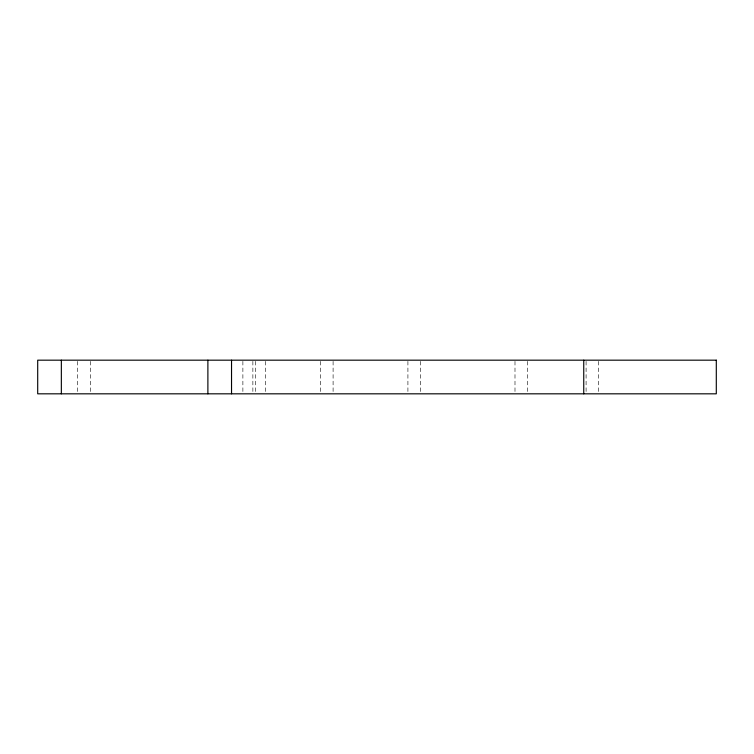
<?xml version="1.0" encoding="UTF-8"?>
<svg xmlns="http://www.w3.org/2000/svg" width="754" height="754" viewBox="0 0 754 754"><rect width="100%" height="100%" fill="white"/><g stroke="black" fill="none" stroke-linecap="round" stroke-linejoin="round"><path stroke-width="0.57" stroke-dasharray="3.77 2.83" d="M598.704 361.345L598.704 393.824M586.094 361.345L586.094 392.655M527.602 361.345L527.602 393.824M514.991 361.345L514.991 393.824M420.525 361.345L420.525 393.824M407.914 361.345L407.914 393.824M333.098 361.345L333.098 393.824M320.488 361.345L320.488 393.824M265.483 361.345L265.483 393.824M255.493 361.345L255.493 393.824M252.873 361.345L252.873 393.824M242.882 361.345L242.882 393.824M90.301 361.345L90.301 393.824M77.69 361.345L77.69 393.824"/><path stroke-width="1.13" d="M583.747 360.176L583.747 393.824M231.535 360.176L231.535 393.824M207.887 360.176L207.887 393.824M61.347 360.176L61.347 393.824M716.3 360.176L37.7 360.176L37.7 393.824L716.3 393.824L716.3 360.176"/></g></svg>
